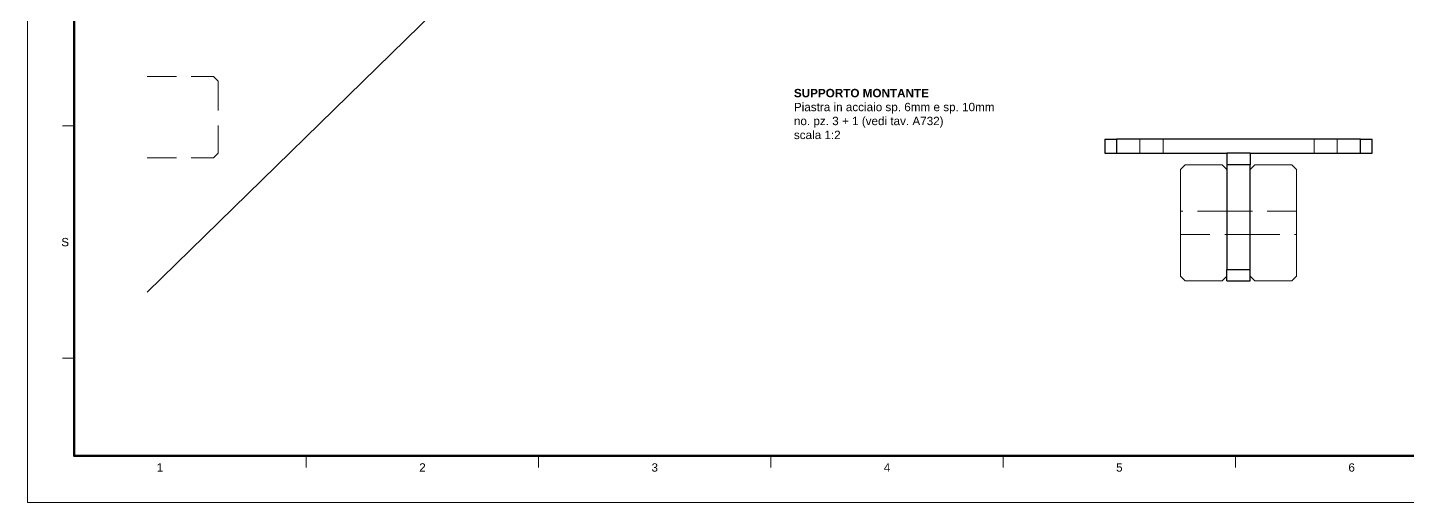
# Model space of a CAD drawing. Header units: millimetres. Extents: x 672 to 1266, y 302 to 1143.
# Drawn here: x 671.8 to 968.8, y 302.3 to 404.4 of the extents above; entities that cross this region are included whole.
import ezdxf
from ezdxf.enums import TextEntityAlignment as Align

# ---------------------------------------------------------------- set-up
doc = ezdxf.new("R2010")
doc.units = ezdxf.units.MM
doc.linetypes.add('HIDDEN', pattern=[9.525, 6.35, -3.175])
doc.layers.get('0').update_dxf_attribs({"color": 2, "true_color": 0xffff00})
for name, color, linetype, lineweight, true_color in [('010', 178, 'Continuous', 9, 0x000000), ('018', 178, 'Continuous', 18, 0x000000), ('050', 178, 'Continuous', 50, 0x000000), ('1_2front ... 025', 178, 'Continuous', 25, 0x000000), ('1_2front ... hdn', 250, 'HIDDEN', 9, 0x323232), ('1_2plate ... 025', 178, 'Continuous', 25, 0x000000), ('1_2plate ... hdn', 250, 'HIDDEN', 9, 0x323232), ('1_2wood ... 010', 178, 'Continuous', 9, 0x000000), ('1_2wood ... hdn', 250, 'HIDDEN', 9, 0x323232)]:
    doc.layers.add(name, color=color, linetype=linetype, lineweight=lineweight, true_color=true_color)
doc.layers.add('G-ANNO-TEXT', color=178, linetype='Continuous', true_color=0x000000)
doc.styles.add('textstyle110', font='')
doc.styles.add('textstyle111', font='')
doc.styles.add('textstyle112', font='')
doc.styles.add('textstyle113', font='')
doc.styles.add('textstyle114', font='')
doc.styles.add('textstyle117', font='')
doc.styles.add('textstyle177', font='')
doc.styles.add('textstyle95', font='')
doc.styles.get('textstyle110').set_extended_font_data('Arial [Mono]')
doc.styles.get('textstyle111').set_extended_font_data('Arial [Mono]')
doc.styles.get('textstyle112').set_extended_font_data('Arial [Mono]')
doc.styles.get('textstyle113').set_extended_font_data('Arial [Mono]')
doc.styles.get('textstyle114').set_extended_font_data('Arial [Mono]')
doc.styles.get('textstyle117').set_extended_font_data('Arial [Mono]')
doc.styles.get('textstyle177').set_extended_font_data('Arial [TMC ]')
doc.styles.get('textstyle95').set_extended_font_data('Arial [Mono]')

# ---------------------------------------------------------------- blocks, each defined once
blk = doc.blocks.new('title_block')
at = {"layer": '010', "color": 7, "true_color": 0xffffff}
blk.add_lwpolyline([(0, 841), (594, 841), (594, 0), (0, 0)], close=True, dxfattribs=at)
at = {"layer": '018', "color": 7, "true_color": 0xffffff}
for points in [[(7.5, 81), (10, 81)], [(7.5, 31), (10, 31)], [(60, 10), (60, 7.5)], [(110, 10), (110, 7.5)], [(160, 10), (160, 7.5)], [(210, 10), (210, 7.5)], [(260, 10), (260, 7.5)]]:
    blk.add_lwpolyline(points, dxfattribs=at)
at = {"layer": '050', "color": 7, "true_color": 0xffffff}
blk.add_lwpolyline([(10, 831), (584, 831), (584, 10), (10, 10)], close=True, dxfattribs=at)
at = {"layer": 'G-ANNO-TEXT'}
for s, style, p in [('S', 'textstyle95', (8.09, 56)), ('1', 'textstyle117', (28.49, 7.51)), ('2', 'textstyle114', (85, 7.51)), ('3', 'textstyle113', (135, 7.51)), ('4', 'textstyle112', (185, 7.51)), ('5', 'textstyle111', (235, 7.51)), ('6', 'textstyle110', (285, 7.51))]:
    blk.add_text(s, height=1.8, dxfattribs=dict(at, style=style)).set_placement(p, align=Align.MIDDLE_CENTER)

msp = doc.modelspace()

# ---------------------------------------------------------------- linework, layer by layer
at = {"layer": '1_2front ... 025'}
msp.add_line((797.55, 445.12), (697.55, 347.5), dxfattribs=at)
at = {"layer": '1_2front ... hdn'}
for p, q in [((697.55, 393.91), (711.86, 393.91)), ((711.86, 393.91), (712.85, 392.91)), ((711.86, 393.91), (712.85, 392.91)), ((712.85, 392.91), (712.85, 377.41)), ((712.85, 392.91), (712.85, 377.41)), ((712.85, 377.41), (711.86, 376.41)), ((712.85, 377.41), (711.86, 376.41)), ((697.55, 376.41), (711.86, 376.41))]:
    msp.add_line(p, q, dxfattribs=at)
at = {"layer": '1_2plate ... 025'}
for p, q in [((903.75, 380.41), (903.75, 377.41)), ((903.75, 380.41), (906.25, 380.41)), ((906.25, 380.41), (906.25, 377.41)), ((958.75, 380.41), (906.25, 380.41)), ((958.75, 380.41), (961.25, 380.41)), ((958.75, 377.41), (958.75, 380.41)), ((961.25, 377.41), (961.25, 380.41)), ((903.75, 377.41), (906.25, 377.41)), ((906.25, 377.41), (930, 377.41)), ((930, 377.41), (930, 374.91)), ((935, 377.41), (930, 377.41)), ((935, 377.41), (958.75, 377.41)), ((935, 377.41), (935, 374.91)), ((958.75, 377.41), (961.25, 377.41)), ((930, 374.91), (930, 352.41)), ((935, 374.91), (930, 374.91)), ((935, 352.41), (935, 374.91)), ((930, 349.91), (930, 352.41)), ((930, 352.41), (935, 352.41)), ((935, 349.91), (935, 352.41)), ((930, 349.91), (935, 349.91))]:
    msp.add_line(p, q, dxfattribs=at)
at = {"layer": '1_2plate ... hdn'}
for p, q in [((903.75, 380.41), (906.25, 380.41)), ((903.75, 377.41), (903.75, 380.41)), ((906.25, 380.41), (958.75, 380.41)), ((906.25, 377.41), (906.25, 380.41)), ((911.25, 380.41), (911.25, 377.41)), ((911.25, 380.41), (911.25, 377.41)), ((911.25, 380.41), (916.25, 380.41)), ((916.25, 380.41), (911.25, 380.41)), ((911.25, 380.41), (916.25, 380.41)), ((916.25, 380.41), (911.25, 380.41)), ((916.25, 377.41), (916.25, 380.41)), ((916.25, 377.41), (916.25, 380.41)), ((948.75, 380.41), (948.75, 377.41)), ((948.75, 380.41), (948.75, 377.41)), ((948.75, 380.41), (953.75, 380.41)), ((953.75, 380.41), (948.75, 380.41)), ((948.75, 380.41), (953.75, 380.41)), ((953.75, 380.41), (948.75, 380.41)), ((953.75, 377.41), (953.75, 380.41)), ((953.75, 377.41), (953.75, 380.41)), ((958.75, 380.41), (958.75, 377.41)), ((958.75, 380.41), (961.25, 380.41)), ((961.25, 380.41), (961.25, 377.41)), ((903.75, 377.41), (906.25, 377.41)), ((930, 377.41), (906.25, 377.41)), ((911.25, 377.41), (916.25, 377.41)), ((916.25, 377.41), (911.25, 377.41)), ((911.25, 377.41), (916.25, 377.41)), ((916.25, 377.41), (911.25, 377.41)), ((935, 377.41), (930, 377.41)), ((930, 377.41), (935, 377.41)), ((930, 377.41), (930, 374.91)), ((935, 377.41), (930, 377.41)), ((935, 377.41), (935, 374.91)), ((958.75, 377.41), (935, 377.41)), ((948.75, 377.41), (953.75, 377.41)), ((953.75, 377.41), (948.75, 377.41)), ((948.75, 377.41), (953.75, 377.41)), ((953.75, 377.41), (948.75, 377.41)), ((958.75, 377.41), (961.25, 377.41)), ((935, 374.91), (930, 374.91)), ((930, 374.91), (930, 352.41)), ((935, 352.41), (935, 374.91)), ((935, 364.91), (930, 364.91)), ((935, 364.91), (930, 364.91)), ((935, 364.91), (930, 364.91)), ((935, 364.91), (930, 364.91)), ((930, 364.91), (930, 359.91)), ((930, 359.91), (930, 364.91)), ((930, 364.91), (930, 359.91)), ((930, 359.91), (930, 364.91)), ((930, 364.91), (930, 359.91)), ((930, 359.91), (930, 364.91)), ((930, 364.91), (930, 359.91)), ((930, 359.91), (930, 364.91)), ((935, 364.91), (935, 359.91)), ((935, 359.91), (935, 364.91)), ((935, 364.91), (935, 359.91)), ((935, 359.91), (935, 364.91)), ((935, 364.91), (935, 359.91)), ((935, 359.91), (935, 364.91)), ((935, 364.91), (935, 359.91)), ((935, 359.91), (935, 364.91)), ((930, 359.91), (935, 359.91)), ((930, 359.91), (935, 359.91)), ((930, 359.91), (935, 359.91)), ((930, 359.91), (935, 359.91)), ((930, 352.41), (935, 352.41)), ((930, 352.41), (930, 349.91)), ((935, 352.41), (935, 349.91)), ((930, 349.91), (935, 349.91))]:
    msp.add_line(p, q, dxfattribs=at)
at = {"layer": '1_2wood ... 010'}
for p, q in [((921, 374.91), (920, 373.91)), ((921, 374.91), (929, 374.91)), ((929, 374.91), (930, 373.91)), ((936, 374.91), (935, 373.91)), ((944, 374.91), (936, 374.91)), ((944, 374.91), (945, 373.91)), ((920, 350.91), (920, 373.91)), ((930, 350.91), (930, 373.91)), ((935, 350.91), (935, 373.91)), ((945, 350.91), (945, 373.91)), ((920, 350.91), (921, 349.91)), ((930, 350.91), (929, 349.91)), ((935, 350.91), (936, 349.91)), ((945, 350.91), (944, 349.91)), ((921, 349.91), (929, 349.91)), ((944, 349.91), (936, 349.91))]:
    msp.add_line(p, q, dxfattribs=at)
at = {"layer": '1_2wood ... hdn'}
for p, q in [((920, 373.91), (921, 374.91)), ((921, 374.91), (929, 374.91)), ((930, 373.91), (929, 374.91)), ((935, 373.91), (936, 374.91)), ((944, 374.91), (936, 374.91)), ((945, 373.91), (944, 374.91)), ((920, 350.91), (920, 373.91)), ((930, 350.91), (930, 373.91)), ((935, 350.91), (935, 373.91)), ((945, 350.91), (945, 373.91)), ((920, 359.91), (920, 364.91)), ((920, 364.91), (920, 359.91)), ((920, 359.91), (920, 364.91)), ((920, 364.91), (920, 359.91)), ((920, 359.91), (920, 364.91)), ((920, 364.91), (920, 359.91)), ((920, 359.91), (920, 364.91)), ((920, 364.91), (920, 359.91)), ((920, 359.91), (920, 364.91)), ((920, 364.91), (920, 359.91)), ((920, 359.91), (920, 364.91)), ((920, 364.91), (920, 359.91)), ((920, 359.91), (920, 364.91)), ((920, 364.91), (920, 359.91)), ((920, 359.91), (920, 364.91)), ((920, 364.91), (920, 359.91)), ((920, 359.91), (920, 364.91)), ((920, 364.91), (920, 359.91)), ((920, 359.91), (920, 364.91)), ((920, 364.91), (920, 359.91)), ((930, 364.91), (920, 364.91)), ((930, 364.91), (920, 364.91)), ((930, 364.91), (920, 364.91)), ((930, 364.91), (920, 364.91)), ((930, 364.91), (920, 364.91)), ((930, 364.91), (920, 364.91)), ((930, 364.91), (920, 364.91)), ((930, 364.91), (920, 364.91)), ((930, 364.91), (920, 364.91)), ((930, 364.91), (920, 364.91)), ((930, 359.91), (930, 364.91)), ((930, 364.91), (930, 359.91)), ((930, 359.91), (930, 364.91)), ((930, 364.91), (930, 359.91)), ((930, 359.91), (930, 364.91)), ((930, 364.91), (930, 359.91)), ((930, 359.91), (930, 364.91)), ((930, 364.91), (930, 359.91)), ((930, 359.91), (930, 364.91)), ((930, 364.91), (930, 359.91)), ((930, 359.91), (930, 364.91)), ((930, 364.91), (930, 359.91)), ((930, 359.91), (930, 364.91)), ((930, 364.91), (930, 359.91)), ((930, 359.91), (930, 364.91)), ((930, 364.91), (930, 359.91)), ((930, 359.91), (930, 364.91)), ((930, 364.91), (930, 359.91)), ((930, 359.91), (930, 364.91)), ((930, 364.91), (930, 359.91)), ((935, 359.91), (935, 364.91)), ((935, 364.91), (935, 359.91)), ((935, 359.91), (935, 364.91)), ((935, 364.91), (935, 359.91)), ((935, 359.91), (935, 364.91)), ((935, 364.91), (935, 359.91)), ((935, 359.91), (935, 364.91)), ((935, 364.91), (935, 359.91)), ((935, 359.91), (935, 364.91)), ((935, 364.91), (935, 359.91)), ((935, 359.91), (935, 364.91)), ((935, 364.91), (935, 359.91)), ((935, 359.91), (935, 364.91)), ((935, 364.91), (935, 359.91)), ((935, 359.91), (935, 364.91)), ((935, 364.91), (935, 359.91)), ((935, 359.91), (935, 364.91)), ((935, 364.91), (935, 359.91)), ((935, 359.91), (935, 364.91)), ((935, 364.91), (935, 359.91)), ((945, 364.91), (935, 364.91)), ((945, 364.91), (935, 364.91)), ((945, 364.91), (935, 364.91)), ((945, 364.91), (935, 364.91)), ((945, 364.91), (935, 364.91)), ((945, 364.91), (935, 364.91)), ((945, 364.91), (935, 364.91)), ((945, 364.91), (935, 364.91)), ((945, 364.91), (935, 364.91)), ((945, 364.91), (935, 364.91)), ((945, 359.91), (945, 364.91)), ((945, 364.91), (945, 359.91)), ((945, 359.91), (945, 364.91)), ((945, 364.91), (945, 359.91)), ((945, 359.91), (945, 364.91)), ((945, 364.91), (945, 359.91)), ((945, 359.91), (945, 364.91)), ((945, 364.91), (945, 359.91)), ((945, 359.91), (945, 364.91)), ((945, 364.91), (945, 359.91)), ((945, 359.91), (945, 364.91)), ((945, 364.91), (945, 359.91)), ((945, 359.91), (945, 364.91)), ((945, 364.91), (945, 359.91)), ((945, 359.91), (945, 364.91)), ((945, 364.91), (945, 359.91)), ((945, 359.91), (945, 364.91)), ((945, 364.91), (945, 359.91)), ((945, 359.91), (945, 364.91)), ((945, 364.91), (945, 359.91)), ((920, 359.91), (930, 359.91)), ((920, 359.91), (930, 359.91)), ((920, 359.91), (930, 359.91)), ((920, 359.91), (930, 359.91)), ((920, 359.91), (930, 359.91)), ((920, 359.91), (930, 359.91)), ((920, 359.91), (930, 359.91)), ((920, 359.91), (930, 359.91)), ((920, 359.91), (930, 359.91)), ((920, 359.91), (930, 359.91)), ((935, 359.91), (945, 359.91)), ((935, 359.91), (945, 359.91)), ((935, 359.91), (945, 359.91)), ((935, 359.91), (945, 359.91)), ((935, 359.91), (945, 359.91)), ((935, 359.91), (945, 359.91)), ((935, 359.91), (945, 359.91)), ((935, 359.91), (945, 359.91)), ((935, 359.91), (945, 359.91)), ((935, 359.91), (945, 359.91)), ((920, 350.91), (921, 349.91)), ((930, 350.91), (929, 349.91)), ((935, 350.91), (936, 349.91)), ((945, 350.91), (944, 349.91)), ((921, 349.91), (929, 349.91)), ((944, 349.91), (936, 349.91))]:
    msp.add_line(p, q, dxfattribs=at)

# ---------------------------------------------------------------- block references
at = {"zscale": 37.79527559055241}
msp.add_blockref('title_block', (671.84, 302.27), dxfattribs=at)

# ---------------------------------------------------------------- texts
at = {"layer": 'G-ANNO-TEXT', "insert": (836.79, 380.41), "char_height": 1.8, "attachment_point": 7, "style": 'textstyle177'}
msp.add_mtext('\\fArial [TMC ]|b1|i0|c0|p0;SUPPORTO MONTANTE\\fArial [TMC ]|b0|i0|c0|p0;\\PPiastra in acciaio sp. 6mm e sp. 10mm\\Pno. pz. 3 + 1 (vedi tav. A732)\\Pscala 1:2', dxfattribs=at)

doc.saveas('drawing.dxf')
